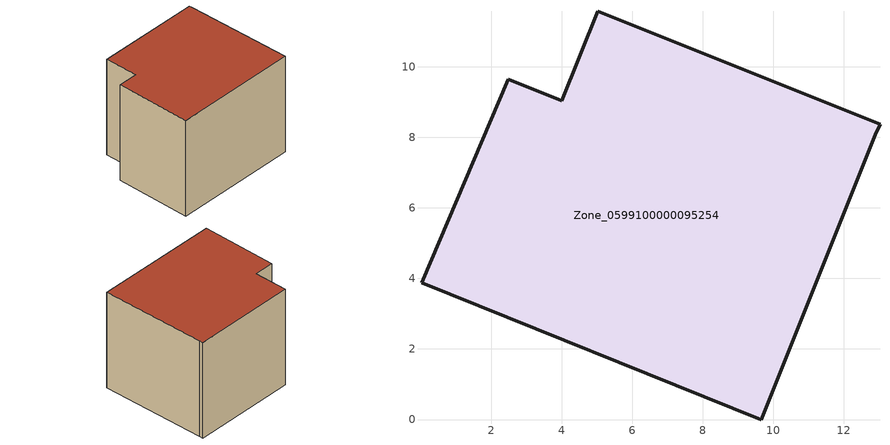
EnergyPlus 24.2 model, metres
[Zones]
Zone_0599100000095254
 floor ground (C_G): 0.02,3.87 2.48,9.65 4,9.04 5.02,11.57 13.02,8.37 12.89,8.08 9.65,0 z0
 wall outside (C_F): 13.02,8.37 5.02,11.57 4,9.04 2.48,9.65 0.02,3.87 9.65,0 12.89,8.08 13.02,8.37 z0:8.19
 roof outside (C_R): 2.48,9.65 0.02,3.87 9.65,0 12.89,8.08 13.02,8.37 5.02,11.57 4,9.04 z8.19
[BUILDING]
Pand.0599100000095254: North Axis=0; Terrain=City; Loads Convergence Tolerance Value=0.04; Temperature Convergence Tolerance Value=0.4; Solar Distribution=FullExterior; Maximum Number of Warmup Days=25; Minimum Number of Warmup Days=1
[Site:Location]
Rotterdam.The.Hague.AP_ZH_NLD Design_Conditions: Latitude=51.96; Longitude=4.45; Time Zone=1; Elevation=-4.5
[SITE:GROUNDTEMPERATURE:BUILDINGSURFACE]
18, 18, 18, 18, 18, 18, 18, 18, 18, 18, 18, 18
[MATERIAL] Thermal Absorptance=0.9; Solar Absorptance=0.7; Visible Absorptance=0.7
Name | Roughness | Thickness | Conductivity | Density | Specific Heat
G.TC.1975-1991 | MediumSmooth | 0.15 | 0.288461 | 540 | 1210
F.TC.1975-1991 | Rough | 0.3 | 0.230769 | 1920 | 840
R.TC.1975-1991 | MediumRough | 0.2 | 0.153846 | 1500 | 1000
[CONSTRUCTION]
C_G: G.TC.1975-1991
C_F: F.TC.1975-1991
C_R: R.TC.1975-1991
[ZONE]
Zone_0599100000095254: Type=1; Multiplier=1; Ceiling Height=Autocalculate; Volume=Autocalculate; Floor Area=autocalculate; Part of Total Floor Area=Yes
[ZONEINFILTRATION:DESIGNFLOWRATE]
Infil_Zone_0599100000095254: Zone or ZoneList or Space or SpaceList=Zone_0599100000095254; Schedule=AlwaysOn; Design Flow Rate Calculation Method=Flow/Area; Flow Rate per Floor Area=0.003; Constant Term Coefficient=1; Temperature Term Coefficient=0; Velocity Term Coefficient=0; Velocity Squared Term Coefficient=0
[HVACTEMPLATE:ZONE:IDEALLOADSAIRSYSTEM]
Zone_0599100000095254: Maximum Heating Supply Air Temperature=50; Minimum Cooling Supply Air Temperature=13; Maximum Heating Supply Air Humidity Ratio=0.0156; Minimum Cooling Supply Air Humidity Ratio=0.0077; Heating Limit=NoLimit; Cooling Limit=NoLimit; Dehumidification Control Type=ConstantSensibleHeatRatio; Cooling Sensible Heat Ratio=0.7; Dehumidification Setpoint=60; Humidification Control Type=None; Humidification Setpoint=30; Outdoor Air Method=None; Outdoor Air Flow Rate per Person=0.00944; Outdoor Air Flow Rate per Zone Floor Area=0; Outdoor Air Flow Rate per Zone=0; Demand Controlled Ventilation Type=None; Outdoor Air Economizer Type=NoEconomizer; Heat Recovery Type=None; Sensible Heat Recovery Effectiveness=0.7; Latent Heat Recovery Effectiveness=0.65
[ZONECONTROL:THERMOSTAT]
ThermostatControl_Zone_0599100000095254: Zone or ZoneList=Zone_0599100000095254; Control Type Schedule=DualSetpointControlType; Control 1=Thermostat_Zone_0599100000095254; Temperature Difference Between Cutout And Setpoint=0
[THERMOSTATSETPOINT:DUALSETPOINT]
Thermostat_Zone_0599100000095254: Heating Setpoint Temperature Schedule=HeatingSetpoint_Zone_0599100000095254; Cooling Setpoint Temperature Schedule=CoolingSetpoint_Zone_0599100000095254
[SCHEDULE:COMPACT]
HeatingSetpoint_Zone_0599100000095254: Through: 12/31, For: AllDays, Until: 24:00, 21
CoolingSetpoint_Zone_0599100000095254: Through: 12/31, For: AllDays, Until: 24:00, 24
DualSetpointControlType: Through: 12/31, For: AllDays, Until: 24:00, 4
AlwaysOn: Through: 12/31, For: AllDays, Until: 24:00, 1
